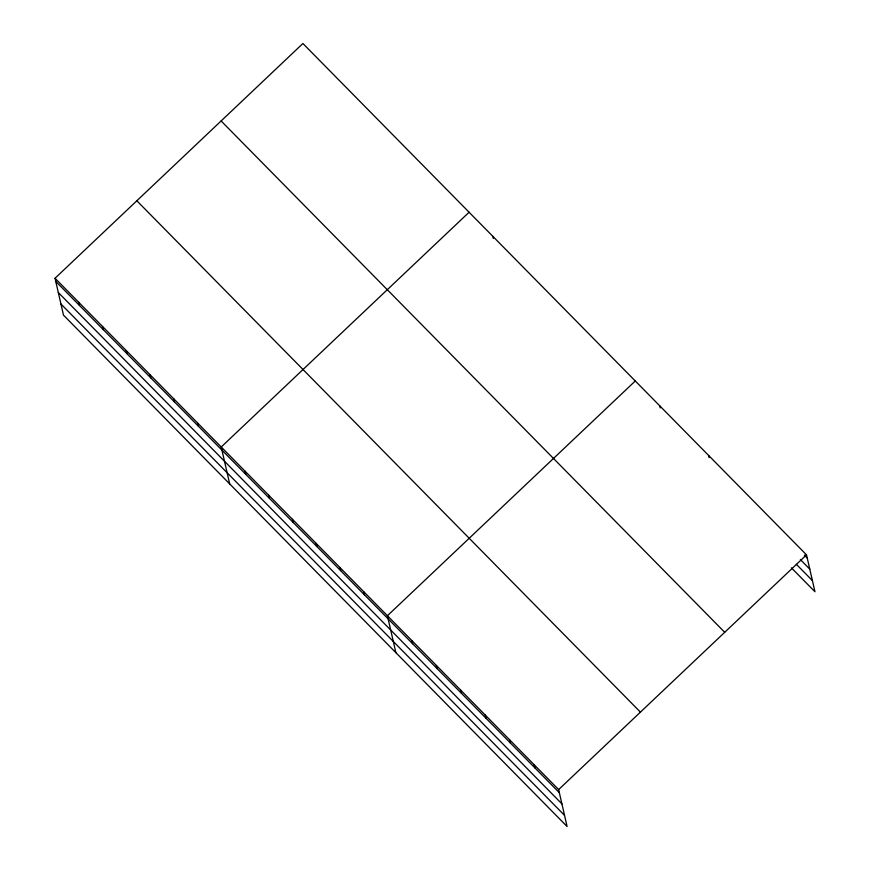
<?xml version="1.0" encoding="UTF-8"?>
<svg xmlns="http://www.w3.org/2000/svg" width="870" height="870" viewBox="0 0 870 870"><rect width="100%" height="100%" fill="white"/><g stroke="black" fill="none" stroke-linecap="round" stroke-linejoin="round"><path stroke-width="1.3" d="M55.038 278.248L558.638 789.59L567.088 826.5L63.499 315.157L55.038 278.248L302.912 43.5L806.501 554.842L814.962 591.752L791.439 567.871M469.093 212.236L221.23 446.995L229.68 483.905M635.285 380.984L387.411 615.732L395.872 652.641M558.638 789.59L806.501 554.842M804.402 555.093L807.219 557.964M800.367 559.562L809.774 569.111M796.409 564.358L812.406 580.594M221.11 120.963L724.71 632.305M136.84 200.785L640.429 712.128M55.756 281.38L559.356 792.711M58.312 292.527L561.9 803.858M60.943 304.011L564.532 815.353M708.658 455.488L709.137 457.576M659.743 405.822L660.221 407.899M492.833 236.346L493.312 238.434M534.18 764.752L534.887 767.873M509.711 739.913L510.429 743.045M485.253 715.086L485.971 718.207M460.796 690.247L461.513 693.368M436.338 665.409L437.044 668.53M411.869 640.57L412.587 643.691M363.671 591.633L364.389 594.754M339.931 567.523L340.648 570.644M316.191 543.413L316.908 546.545M292.45 519.314L293.168 522.435M268.71 495.204L269.428 498.325M244.97 471.094L245.688 474.226M197.49 422.885L198.197 426.006M173.75 398.786L174.457 401.907M150.01 374.676L150.717 377.797M126.27 350.566L126.977 353.698M102.519 326.467L103.236 329.589M78.778 302.358L79.496 305.479"/></g></svg>
